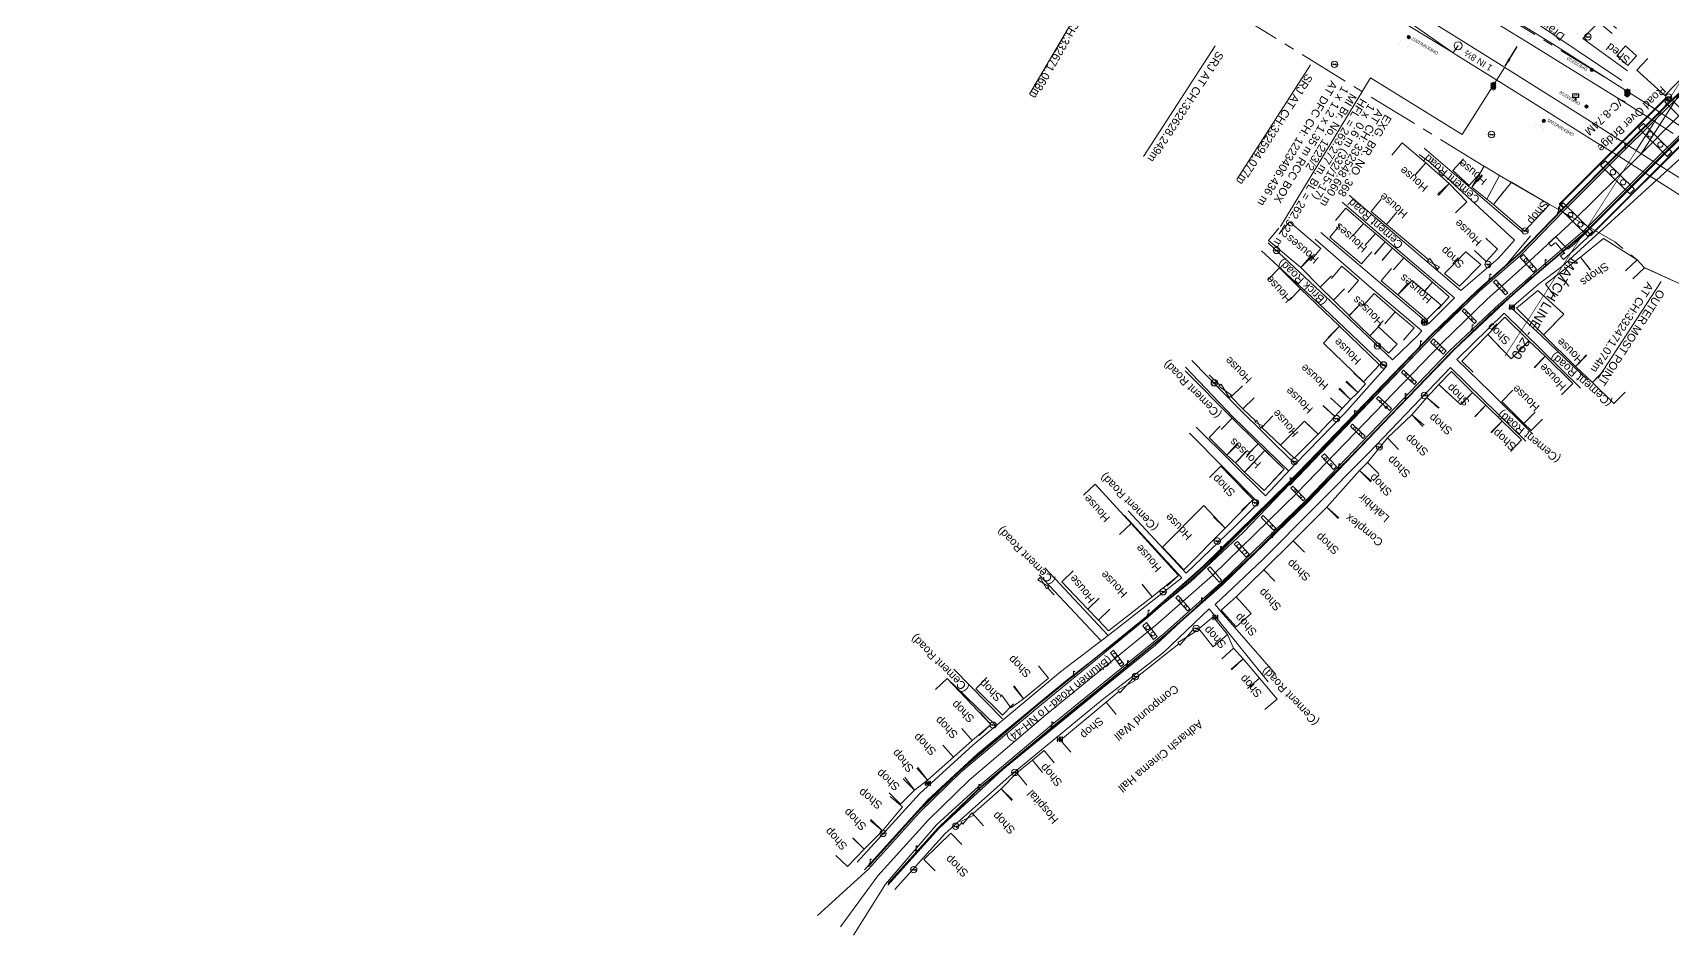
# Model space of a CAD drawing. Header units: metres. Extents: x -1651858 to 619161, y 795717 to 3398838.
# Drawn here: x 617226 to 617738, y 3397402 to 3397684 of the extents above; entities that cross this region are included whole.
import ezdxf
from ezdxf.enums import TextEntityAlignment as Align

# ---------------------------------------------------------------- set-up
doc = ezdxf.new("R2010")
doc.units = ezdxf.units.M
doc.header["$MEASUREMENT"] = 0
doc.linetypes.add('CENTER', pattern=[50.8, 31.75, -6.35, 6.35, -6.35])
doc.linetypes.add('PHANTOM2', pattern=[1.25, 0.625, -0.125, 0.125, -0.125, 0.125, -0.125])
for name, color, linetype, lineweight in [('Bridge Parapet', 7, 'Continuous', 0), ('CANAL BOTTOM', 5, 'Continuous', 0), ('Commercial Building Pucca', 251, 'Continuous', 0), ('Compound Wall', 251, 'Continuous', 0), ('Electric Pole', 251, 'Continuous', 0), ('Exg track', 7, 'Continuous', 0), ('EXISTING BRIDGE DETAILS', 7, 'Continuous', 0), ('Existing Chainage', 7, 'Continuous', 0), ('Existing IR Track', 143, 'Continuous', 0), ('Existing Railway Boundary', 7, 'CENTER', 0), ('Flyover', 34, 'Continuous', 0), ('Gate', 251, 'Continuous', 0), ('Grill', 251, 'Continuous', 0), ("KHANNA STN. SRJ's", 251, 'Continuous', 0), ('Lamp_Post', 7, 'Continuous', 0), ('LC DETAILS IN PLAN', 7, 'Continuous', 0), ('MATCH LINE', 7, 'Continuous', 0), ('Name Board', 251, 'Continuous', 0), ('OHE', 8, 'Continuous', 0), ('OHE MAST', 8, 'Continuous', 0), ('OHE MAST TEXT', 8, 'Continuous', 0), ('Piers_Abutment', 7, 'Continuous', 0), ('Residential Building Pucca', 251, 'Continuous', 0), ('Sign Board', 251, 'Continuous', 0), ('Step', 7, 'Continuous', 0), ('Subroad Edge', 34, 'Continuous', 0), ('Text', 251, 'Continuous', 0), ('Transformer', 251, 'Continuous', 0), ('Wing Wall', 7, 'Continuous', 0)]:
    doc.layers.add(name, color=color, linetype=linetype, lineweight=lineweight)
doc.styles.add('NB', font='arial.ttf', dxfattribs={"height": 1.5})
doc.styles.get("Standard").update_dxf_attribs({"font": 'arial.ttf'})
doc.styles.add('Style-Arial', font='arial.ttf')
doc.styles.add('Text', font='arial.ttf', dxfattribs={"height": 2})
doc.dimstyles.new('ISO-25', dxfattribs={"dimtxt": 2.5, "dimasz": 2.5, "dimexe": 1.25, "dimexo": 0.625, "dimtad": 1, "dimtxsty": 'Standard', "dimcen": 2.5, "dimadec": 0, "dimazin": 0, "dimtfac": 1, "dimtmove": 0, "dimatfit": 3, "dimfxl": 1, "dimarcsym": 0})

# ---------------------------------------------------------------- blocks, each defined once
blk = doc.blocks.new('GT')
at = {"layer": 'Gate'}
for p, q in [((-0.5, -0.5), (-0.5, 0.5)), ((-0.5, 0.5), (0.5, -0.5)), ((0.5, 0.5), (0.5, -0.5))]:
    blk.add_line(p, q, dxfattribs=at)
at = {"layer": 'Gate', "flags": 128}
blk.add_lwpolyline([(0.5, 0.5), (-0.5, -0.5)], dxfattribs=at)
blk = doc.blocks.new('EP')
at = {"extrusion": (0, 0, -1)}
blk.add_hatch(color=8, dxfattribs=at).paths.add_polyline_path([(-0.31, -0.24), (-0.94, -0.01), (-0.41, -0.1), (-0.43, 0.15), (0.21, -0.05), (0.21, 0.16), (0.93, -0.01), (0.31, 0.07), (0.31, -0.19), (-0.31, 0)])
at = {"color": 8}
for p, q in [((-0.93, -0.01), (-0.21, 0.16)), ((-0.31, 0.07), (-0.93, -0.01)), ((-0.31, -0.19), (-0.31, 0.07)), ((0.31, 0), (-0.31, -0.19)), ((-0.21, 0.16), (-0.21, -0.05)), ((-0.21, -0.05), (0.43, 0.15)), ((0.31, -0.24), (0.31, 0)), ((0.43, 0.15), (0.41, -0.1)), ((0.94, -0.01), (0.31, -0.24)), ((0.41, -0.1), (0.94, -0.01))]:
    blk.add_line(p, q, dxfattribs=at)
blk.add_circle((0, 0), 1, dxfattribs=at)
blk = doc.blocks.new('LP')
at = {"flags": 128}
for points in [[(0, 0), (0, 1.5)], [(0.25, 1.35), (0.44, 1.35)]]:
    blk.add_lwpolyline(points, dxfattribs=at)
for centre, radius, start, end in [((0.07, 0.99), 0.519, 57.6425, 97.3165), ((0.34, 1.33), 0.094, 11.7012, 168.0476)]:
    blk.add_arc(centre, radius, start, end)
at = {"extrusion": (0, 0, -1)}
blk.add_ellipse((0, 0.01), major_axis=(0.308, 0), ratio=0.400495, dxfattribs=at)
blk.add_ellipse((0.35, 1.36), major_axis=(0.0017, 0.0438), ratio=0.461056, start_param=1.74022, end_param=4.575836)
blk = doc.blocks.new('NB')
for p, q in [((-0.98, 0.82), (-0.98, 1.98)), ((-0.98, 1.98), (0.98, 1.98)), ((-0.98, 0.82), (0.98, 0.82)), ((-0.13, 0.82), (-0.13, 0)), ((-0.13, 0), (0.13, 0)), ((0.13, 0.82), (0.13, 0)), ((0.98, 1.98), (0.98, 0.82))]:
    blk.add_line(p, q)
at = {"insert": (-0.03, 1.54), "char_height": 0.9883, "attachment_point": 5, "rotation": 180, "line_spacing_factor": 0.6, "style": 'NB'}
blk.add_mtext('\\H1x;\\W1.02537;NB', dxfattribs=at)
blk = doc.blocks.new('SIG')
for color, points in [(1, [(-0.22, 0.42, 0.180295), (-0.01, 0.33, -0.00255), (0.01, 0.33, -0.00255), (0.02, 0.33, 0.180295), (0.23, 0.42, -0.002654), (0.25, 0.44, 0.184495), (0.33, 0.65, 1.000001), (-0.32, 0.65, 0.184495), (-0.24, 0.44, -0.002654)]), (2, [(0.23, -0.23, -0.002654), (0.25, -0.21, 0.184495), (0.33, 0.01, 1.000001), (-0.32, 0.01, 0.184495), (-0.24, -0.21, -0.002654), (-0.22, -0.23, 0.180295), (-0.01, -0.32, -0.00255), (0.01, -0.32, -0.00255), (0.02, -0.32, 0.180295)]), (3, [(0.23, -0.88, -0.002654), (0.25, -0.86, 0.184495), (0.33, -0.64, 1.000001), (-0.32, -0.64, 0.184495), (-0.24, -0.86, -0.002654), (-0.22, -0.88, 0.395599)])]:
    blk.add_hatch(color=color).paths.add_polyline_path(points)
for p, q in [((-0.31, 0.98), (-0.32, -0.9)), ((0.33, -0.9), (0.32, 0.98))]:
    blk.add_line(p, q)
at = {"flags": 128}
for points in [[(-0.31, 0.98), (-0.81, 0.98, 0.198758), (-0.42, 0.41, 0.003814), (-0.31, 0.39)], [(-0.31, 0.33), (-0.81, 0.33, 0.198758), (-0.42, -0.23, 0.003727), (-0.32, -0.26)], [(0.32, 0.98), (0.82, 0.98, -0.198758), (0.44, 0.41, -0.003814), (0.32, 0.39)], [(0.32, 0.33), (0.82, 0.33, -0.198758), (0.44, -0.23, -0.003727), (0.33, -0.26)], [(-0.32, -0.32), (-0.81, -0.32, 0.198758), (-0.42, -0.88, 0.003639), (-0.32, -0.9)], [(0.33, -0.32), (0.82, -0.32, -0.198758), (0.44, -0.88, -0.003639), (0.33, -0.9)]]:
    blk.add_lwpolyline(points, format="xyb", dxfattribs=at)
for centre, radius, start, end in [((0.01, 0.91), 0.324, 12.4049, 167.5951), ((0.01, 0.81), 0.357, 27.7578, 152.2422), ((0.01, -0.9), 0.324, 181.4572, 358.5428)]:
    blk.add_arc(centre, radius, start, end)
blk = doc.blocks.new('TRF')
at = {"extrusion": (0, 0, -1)}
blk.add_hatch(color=256, dxfattribs=at).paths.add_polyline_path([(0.18, -0.39), (-0.98, 0.09), (-0.22, -0.04), (-0.38, 0.42), (0.98, -0.29), (-0.02, 0.04)])
for p, q in [((-0.69, 0.72), (-0.69, -0.72)), ((-0.52, 0.72), (-0.69, 0.72)), ((-0.52, -0.72), (-0.52, 0.72)), ((0, 0.72), (0, -0.72)), ((0.17, 0.72), (0, 0.72)), ((0.17, -0.72), (0.17, 0.72)), ((0.7, 0.72), (0.7, -0.72)), ((0.87, 0.72), (0.7, 0.72)), ((0.87, -0.72), (0.87, 0.72)), ((-0.69, -0.72), (-0.52, -0.72)), ((0, -0.72), (0.17, -0.72)), ((0.7, -0.72), (0.87, -0.72))]:
    blk.add_line(p, q)
at = {"flags": 128}
blk.add_lwpolyline([(0.22, -0.04), (0.38, 0.42), (-0.98, -0.29), (0.02, 0.04), (-0.18, -0.39), (0.98, 0.09), (0.22, -0.04)], close=True, dxfattribs=at)
blk = doc.blocks.new('OHE MAST')
h = blk.add_hatch(color=256)
edge = h.paths.add_edge_path()
edge.add_arc((0, 0), 0.514, 0, 360)
at = {"const_width": 0.01, "flags": 128}
for points in [[(1.5, 3.5), (1.5, 2), (-1.5, 2), (-1.5, 3.5)], [(0, 2), (0, 0)]]:
    blk.add_lwpolyline(points, dxfattribs=at)
blk.add_circle((0, 0), 0.514)

msp = doc.modelspace()

# ---------------------------------------------------------------- linework, layer by layer
at = {"layer": 'Bridge Parapet', "flags": 128}
for points in [[(617756.7257, 3397679.8924), (617737.5191, 3397662.4706), (617722.6993, 3397647.7154), (617703.9823, 3397629.0075), (617690.4229, 3397615.0369), (617677.3586, 3397603.5121), (617663.077, 3397589.786), (617618.29, 3397543.1681), (617591.6858, 3397517.2776), (617573.9564, 3397501.6762), (617539.7331, 3397473.9069), (617515.4307, 3397453.3163), (617502.4852, 3397440.7998), (617486.9969, 3397423.5674), (617486.8915, 3397423.6893), (617502.3564, 3397440.9131), (617515.3574, 3397453.4729), (617539.6722, 3397474.0507), (617573.8187, 3397501.7474), (617591.652, 3397517.5543), (617618.1594, 3397543.4342), (617662.982, 3397589.9123), (617677.1987, 3397603.6212), (617690.3093, 3397615.1589), (617703.8104, 3397629.051), (617722.6569, 3397648.0499), (617737.3758, 3397662.6129), (617756.566, 3397680.0141)], [(617744.8609, 3397655.2609), (617730.6636, 3397641.1731), (617711.4735, 3397622.0245), (617695.9026, 3397608.9211), (617683.0255, 3397597.5578), (617668.9716, 3397584.1013), (617624.3655, 3397537.567), (617597.6021, 3397511.6209), (617580.06, 3397496.1166), (617545.4899, 3397467.8499), (617521.7421, 3397447.963), (617508.9371, 3397435.4954), (617493.2427, 3397418.1892), (617493.1641, 3397418.3465), (617508.8158, 3397435.6988), (617521.6822, 3397448.2016), (617545.3125, 3397468.0012), (617579.8692, 3397496.1571), (617597.5319, 3397511.7585), (617624.1587, 3397537.6867), (617668.9264, 3397584.2546), (617682.9145, 3397597.6761), (617695.8002, 3397609.008), (617711.2494, 3397622.1482), (617730.4873, 3397641.3686), (617744.555, 3397655.4104)]]:
    msp.add_lwpolyline(points, dxfattribs=at)
at = {"layer": 'Commercial Building Pucca', "flags": 128}
for points in [[(617745.0418, 3397674.1158), (617735.8436, 3397664.4783), (617727.109, 3397672.4178), (617730.4711, 3397676.1166)], [(617685.4122, 3397634.3655), (617682.2988, 3397630.4549), (617675.5256, 3397635.8475), (617678.639, 3397639.758)], [(617712.5524, 3397610.0845), (617709.4275, 3397613.986), (617716.6795, 3397619.7944), (617727.1456, 3397613.1653)], [(617705.8298, 3397604.9079), (617702.7806, 3397608.8687), (617709.4275, 3397613.986), (617712.4768, 3397610.0252)], [(617701.5183, 3397601.6156), (617698.4847, 3397605.5883), (617702.7806, 3397608.8687), (617705.8142, 3397604.8959)], [(617675.9315, 3397578.0124), (617672.3588, 3397581.5083), (617680.497, 3397589.8254), (617684.4747, 3397585.6701)], [(617711.4201, 3397583.4013), (617707.8981, 3397579.8544), (617697.9316, 3397589.7509), (617701.4536, 3397593.2978)], [(617689.9222, 3397584.177), (617693.3361, 3397587.8281), (617698.4591, 3397583.0379), (617695.0452, 3397579.3868)], [(617665.1379, 3397566.7622), (617661.4873, 3397570.1767), (617665.2398, 3397574.1885), (617668.8903, 3397570.774)], [(617660.5737, 3397561.469), (617656.79, 3397564.7354), (617661.4873, 3397570.1767), (617665.271, 3397566.9103)], [(617672.2785, 3397568.1065), (617675.7297, 3397571.7223), (617679.9265, 3397567.7166), (617676.4753, 3397564.1007)], [(617652.6109, 3397553.9129), (617649.1787, 3397557.5468), (617656.79, 3397564.7354), (617660.2222, 3397561.1014)], [(617676.406, 3397564.1681), (617679.9265, 3397567.7166), (617684.9617, 3397562.721), (617681.4412, 3397559.1726)], [(617681.5263, 3397559.0901), (617684.9617, 3397562.721), (617691.0583, 3397556.9528), (617687.623, 3397553.3218)], [(617649.1787, 3397557.5468), (617642.8798, 3397549.7926)], [(617643.9987, 3397543.827), (617640.453, 3397547.3503), (617642.8798, 3397549.7926), (617646.4255, 3397546.2693)], [(617633.9356, 3397532.5506), (617630.2077, 3397535.8804), (617640.453, 3397547.3503), (617644.1809, 3397544.0204)], [(617623.2197, 3397521.8397), (617619.6879, 3397525.3769), (617630.2077, 3397535.8804), (617633.7395, 3397532.3432)], [(617614.0017, 3397512.7801), (617610.498, 3397516.3451), (617619.6879, 3397525.3769), (617623.1916, 3397521.8119)], [(617601.9123, 3397507.8635), (617610.498, 3397516.3451)], [(617594.7301, 3397492.2741), (617599.1321, 3397496.0631), (617601.0765, 3397491.8095), (617597.3661, 3397488.4601)], [(617597.3661, 3397488.4601), (617601.0765, 3397491.8095), (617604.1119, 3397488.447), (617600.4015, 3397485.0976)], [(617600.3039, 3397485.209), (617604.1119, 3397488.447), (617609.2178, 3397482.4422), (617605.4098, 3397479.2042)], [(617507.9231, 3397478.9029), (617511.5457, 3397482.3471), (617525.1927, 3397467.993), (617521.5701, 3397464.5489)], [(617532.3576, 3397474.4313), (617528.8385, 3397470.8814), (617520.505, 3397479.1427), (617524.024, 3397482.6926)], [(617540.1221, 3397486.2706), (617543.2882, 3397482.4027), (617535.4349, 3397475.9745), (617532.2688, 3397479.8425)], [(617605.3784, 3397479.2415), (617609.2178, 3397482.4422), (617614.725, 3397475.836), (617610.8856, 3397472.6353)], [(617532.5498, 3397480.0564), (617535.4349, 3397475.9745), (617531.4375, 3397473.149), (617528.5523, 3397477.2308)], [(617521.8998, 3397471.7536), (617525.1927, 3397467.993), (617519.4367, 3397462.9528), (617516.1438, 3397466.7133)], [(617550.2477, 3397459.2748), (617547.0467, 3397463.1139), (617561.2285, 3397474.9389), (617564.4296, 3397471.0998)], [(617516.1291, 3397466.7), (617519.4363, 3397462.9519), (617513.5166, 3397457.7287), (617510.2095, 3397461.4767)], [(617510.1976, 3397461.4663), (617513.5166, 3397457.7287), (617505.419, 3397450.538), (617502.1, 3397454.2756)], [(617541.3975, 3397452.9852), (617538.2218, 3397456.8454), (617541.8498, 3397459.8301), (617545.0255, 3397455.9699)], [(617497.8102, 3397451.0122), (617501.3551, 3397447.4881), (617496.9894, 3397443.0967), (617493.4445, 3397446.6208)], [(617502.4186, 3397454.5359), (617505.419, 3397450.538), (617501.3551, 3397447.4881), (617498.3547, 3397451.486)], [(617531.9981, 3397444.4106), (617528.4266, 3397447.9077), (617533.326, 3397452.9112), (617536.457, 3397449.0148)], [(617493.7561, 3397445.4449), (617497.5911, 3397442.2389), (617491.3509, 3397434.7744), (617487.5159, 3397437.9803)], [(617522.8891, 3397436.2944), (617519.5674, 3397440.0297), (617528.4266, 3397447.9077), (617531.7482, 3397444.1725)], [(617487.7897, 3397438.283), (617491.3495, 3397434.774), (617485.6786, 3397429.021), (617482.1188, 3397432.53)], [(617482.0816, 3397432.4919), (617485.6786, 3397429.021), (617480.4261, 3397423.5776), (617476.8291, 3397427.0485)], [(617507.8234, 3397422.2464), (617504.3258, 3397425.8175), (617512.6916, 3397434.0112), (617516.1892, 3397430.4401)]]:
    msp.add_lwpolyline(points, dxfattribs=at)
at = {"layer": 'Commercial Building Pucca'}
for points in [[(617699.8092, 3397630.4328), (617691.9973, 3397622.1235), (617682.2988, 3397630.4549), (617687.8629, 3397637.3772)], [(617667.0112, 3397608.8759), (617671.6576, 3397604.8966), (617678.312, 3397611.6915), (617673.6417, 3397615.6913)], [(617697.9316, 3397589.7509), (617689.4641, 3397598.0537), (617696.0925, 3397603.608), (617704.2306, 3397596.2117)], [(617680.497, 3397589.8254), (617685.8454, 3397595.2454), (617693.3361, 3397587.8281), (617687.7894, 3397582.2073)], [(617665.2398, 3397574.1885), (617669.1571, 3397578.2275), (617675.7297, 3397571.7223), (617671.9515, 3397567.937)], [(617601.8704, 3397498.4505), (617597.1766, 3397503.6971), (617601.9123, 3397507.8635), (617606.6061, 3397502.6169)], [(617590.2553, 3397497.8596), (617594.6549, 3397501.6466), (617599.1321, 3397496.0631), (617594.7301, 3397492.2741)]]:
    msp.add_3dface(points, dxfattribs=at)
at = {"layer": 'Compound Wall', "flags": 128}
for points in [[(617699.4964, 3397630.6655), (617684.1639, 3397639.5112)], [(617699.4964, 3397630.6655), (617720.2363, 3397618.7374)], [(617641.6504, 3397624.5367), (617645.3676, 3397621.3769)], [(617662.0404, 3397613.1808), (617648.8678, 3397624.2053)], [(617585.9201, 3397578.5191), (617600.6496, 3397563.6643)], [(617593.4524, 3397577.1894), (617596.808, 3397573.9899)], [(617604.0103, 3397566.5709), (617608.0364, 3397562.7483)], [(617542.9528, 3397510.6655), (617545.0684, 3397508.461)], [(617588.6257, 3397497.1558), (617590.2553, 3397497.8596)], [(617569.9801, 3397482.1112), (617583.9564, 3397493.1873)], [(617561.2285, 3397474.9389), (617565.2082, 3397478.2677)], [(617516.2281, 3397437.2375), (617514.4468, 3397435.7036)]]:
    msp.add_lwpolyline(points, dxfattribs=at)
at = {"layer": 'Exg track'}
msp.add_line((617669.7238, 3397677.8115), (617671.2017, 3397680.0866), dxfattribs=at)
msp.add_circle((617671.2405, 3397680.0749), 1.2487, dxfattribs=at)
at = {"layer": 'EXISTING BRIDGE DETAILS', "linetype": 'Continuous', "lineweight": 0, "flags": 128}
msp.add_lwpolyline([(617685.7962, 3397673.3274), (617672.5356, 3397652.3202), (617643.8979, 3397669.9984), (617615.7608, 3397623.5427)], dxfattribs=at)
at = {"layer": 'Existing Chainage', "linetype": 'Continuous', "lineweight": 13, "flags": 128}
msp.add_lwpolyline([(617732.2972, 3397655.7285), (617726.9109, 3397647.303)], dxfattribs=at)
at = {"layer": 'Existing IR Track', "flags": 128}
for points in [[(617618.0136, 3397714.893), (617632.4977, 3397705.1824), (617636.3258, 3397702.2201), (617640.6463, 3397698.8386), (617645.6895, 3397694.9631), (617648.7179, 3397692.6548), (617650.7538, 3397691.034), (617669.7238, 3397677.8115)], [(617650.0138, 3397689.8349), (617669.7238, 3397677.8115), (617670.6357, 3397677.2446), (617682.213, 3397670.0478), (617698.8148, 3397659.6072), (617713.3766, 3397650.4495), (617721.7357, 3397645.3825), (617744.4625, 3397630.9165)], [(617746.7959, 3397634.8155), (617732.8888, 3397643.4815), (617724.6091, 3397648.7746), (617715.6567, 3397654.4783), (617701.2092, 3397663.5981), (617684.7165, 3397674.009), (617673.0537, 3397681.2678), (617657.629, 3397690.8653)], [(617738.4435, 3397652.6829), (617729.8648, 3397658.118), (617720.8559, 3397663.8346), (617706.6398, 3397672.6468), (617692.7206, 3397681.2739), (617678.2922, 3397690.0064)]]:
    msp.add_lwpolyline(points, dxfattribs=at)
at = {"layer": 'Existing Railway Boundary', "ltscale": 0.5, "flags": 128}
for points in [[(616399.5239, 3398417.9398), (616425.3907, 3398402.5076), (616509.9798, 3398351.783), (616572.0399, 3398316.262), (616725.4109, 3398224.706), (616767.6266, 3398198.7273), (616867.378, 3398137.2232), (616984.5284, 3398067.2104), (617003.9369, 3398055.2526), (616965.6078, 3397991.5567), (617379.0353, 3397743.0645), (617414.7202, 3397803.4655), (617486.1906, 3397759.9433), (617530.1647, 3397734.0288), (617679.3508, 3397642.385)], [(617716.8706, 3397670.342), (617611.7539, 3397734.494)], [(617938.2249, 3397495.5522), (617934.587, 3397489.9007), (617888.8155, 3397519.0455), (617860.8668, 3397535.0926), (617814.8235, 3397561.5373), (617789.3364, 3397576.1535), (617752.9225, 3397598.3834), (617750.0092, 3397599.8671), (617741.0639, 3397605.4915), (617729.4827, 3397610.6787), (617727.1456, 3397613.1653), (617720.2363, 3397618.7374), (617699.8092, 3397630.4328), (617679.3508, 3397642.385)]]:
    msp.add_lwpolyline(points, dxfattribs=at)
at = {"layer": 'Flyover', "flags": 128}
for points in [[(617471.063, 3397408.2491), (617487.0599, 3397422.7568), (617502.9335, 3397440.4717), (617515.8622, 3397453.0357), (617539.9831, 3397473.4178), (617574.2187, 3397501.3525), (617591.8919, 3397516.7962), (617618.29, 3397543.1681), (617618.6614, 3397542.7917), (617663.3488, 3397589.3535), (617677.8283, 3397603.2317), (617690.8333, 3397614.6361), (617704.3693, 3397628.5877), (617723.1114, 3397647.3561), (617737.9944, 3397661.9916), (617757.287, 3397679.6784), (617777.5174, 3397698.8146), (617800.7514, 3397720.5222), (617825.7187, 3397743.9483), (617849.3999, 3397765.8928), (617881.1729, 3397795.9188), (617907.9753, 3397819.6677), (617959.9786, 3397866.0354), (617975.7696, 3397882.7442)], [(617478.2641, 3397404.6956), (617489.8771, 3397420.6988), (617505.7979, 3397438.1708), (617518.4813, 3397450.6246), (617542.4268, 3397470.9591), (617576.7698, 3397499.0444), (617594.4737, 3397514.5097), (617620.9478, 3397540.3108), (617666.1666, 3397587.1123), (617680.1785, 3397600.7237), (617692.3081, 3397611.556), (617707.4258, 3397625.5823), (617726.6302, 3397644.5331), (617741.2032, 3397659.2261), (617759.4705, 3397677.1237), (617780.1513, 3397696.4377), (617802.78, 3397717.7048), (617827.9181, 3397741.2961), (617851.5695, 3397763.184), (617882.9179, 3397792.4865), (617911.0467, 3397817.6666), (617933.9659, 3397838.1251), (617962.0448, 3397863.0737), (617979.6916, 3397878.8496)], [(617482.2864, 3397402.1258), (617492.3078, 3397418.0693), (617508.2352, 3397436.5756), (617521.3682, 3397448.5638), (617544.8745, 3397468.3453), (617579.4456, 3397496.5551), (617597.1343, 3397512.259), (617623.8682, 3397538.1815), (617668.5591, 3397584.7172), (617682.6522, 3397598.0848), (617695.1348, 3397609.0914), (617710.852, 3397622.4991), (617730.0776, 3397641.7851), (617744.4079, 3397656.0078), (617762.1119, 3397674.7195), (617782.271, 3397693.7341), (617805.5314, 3397715.4841), (617830.4187, 3397738.7695), (617854.1528, 3397760.8092), (617885.871, 3397790.2789), (617913.5731, 3397815.0862), (617936.6271, 3397835.6383), (617964.6374, 3397860.5753), (617984.0814, 3397873.8572)]]:
    msp.add_lwpolyline(points, dxfattribs=at)
at = {"layer": 'Grill', "flags": 128}
msp.add_lwpolyline([(617744.8766, 3397652.0769), (617731.5135, 3397661.1093), (617723.3627, 3397666.3067), (617702.0323, 3397679.8151), (617679.8164, 3397693.5536), (617648.5574, 3397711.7582), (617632.3282, 3397721.6751), (617617.9487, 3397731.2155), (617609.8432, 3397737.0436)], dxfattribs=at)
at = {"layer": "KHANNA STN. SRJ's", "lineweight": 13, "flags": 128}
for points in [[(617557.782, 3397699.955), (617537.2979, 3397664.9558)], [(617595.329, 3397680.0227), (617572.9252, 3397645.4669)], [(617625.1274, 3397674.1025), (617602.0615, 3397638.2729)], [(617734.6481, 3397606.3586), (617715.0306, 3397576.1611)]]:
    msp.add_lwpolyline(points, dxfattribs=at)
at = {"layer": 'LC DETAILS IN PLAN', "lineweight": 13, "flags": 128}
msp.add_lwpolyline([(617833.7882, 3397681.0246), (617802.1036, 3397631.4616), (617743.0906, 3397669.1874), (617728.4652, 3397646.3094)], dxfattribs=at)
at = {"layer": 'MATCH LINE', "linetype": 'PHANTOM2', "ltscale": 15, "const_width": 0.2}
msp.add_lwpolyline([(617754.9543, 3397691.1688), (617685.8172, 3397583.0204)], dxfattribs=at)
at = {"layer": 'Piers_Abutment'}
for centre, radius in [((617731.2498, 3397652.3435), 0.8381), ((617734.4395, 3397649.1486), 0.8342), ((617719.5886, 3397640.5118), 0.8437), ((617722.7929, 3397637.3719), 0.8207), ((617706.3698, 3397627.2152), 0.7498), ((617709.4462, 3397624.179), 0.7627), ((617692.3519, 3397613.0739), 0.4903), ((617694.0725, 3397611.105), 0.4903), ((617683.6383, 3397605.4805), 0.3178), ((617685.4266, 3397603.5986), 0.3633), ((617673.7517, 3397596.5074), 0.3633), ((617675.62, 3397594.6835), 0.3633), ((617664.232, 3397587.0731), 0.5735), ((617666.0329, 3397585.2173), 0.5735), ((617654.9185, 3397577.3114), 0.3944), ((617656.8457, 3397575.585), 0.3944), ((617646.9277, 3397568.9358), 0.3944), ((617648.7296, 3397567.0921), 0.3944), ((617638.8954, 3397560.455), 0.3944), ((617640.7546, 3397558.704), 0.3944), ((617629.8694, 3397551.0299), 0.3893), ((617631.5269, 3397549.1218), 0.3893), ((617620.2972, 3397541.003), 0.3893), ((617622.1503, 3397539.2045), 0.3893), ((617612.9131, 3397529.9668), 0.3024), ((617602.7688, 3397523.6683), 0.6043), ((617604.5122, 3397521.8047), 0.6043), ((617584.4105, 3397506.8962), 0.3653), ((617586.0384, 3397504.8938), 0.3653), ((617574.2314, 3397498.2352), 0.6043), ((617575.8764, 3397496.2587), 0.6043), ((617563.8651, 3397489.5896), 0.6043), ((617565.5101, 3397487.6131), 0.6043)]:
    msp.add_circle(centre, radius, dxfattribs=at)
for points in [[(617746.164, 3397655.0614), (617744.744, 3397653.6535), (617735.7908, 3397662.5608), (617737.2208, 3397664.0125)], [(617738.0531, 3397646.9219), (617736.5001, 3397645.4641), (617727.6277, 3397654.3475), (617729.1806, 3397655.8053)], [(617724.8306, 3397633.7636), (617715.7423, 3397642.6028), (617717.2281, 3397644.0516), (617726.3165, 3397635.2123)], [(617713.1856, 3397622.017), (617711.7208, 3397620.5931), (617702.6126, 3397629.5229), (617704.0774, 3397630.9469)], [(617695.7273, 3397610.2242), (617691.615, 3397614.8304), (617690.6683, 3397613.9343), (617694.7807, 3397609.3281)], [(617683.0474, 3397606.8788), (617686.7724, 3397602.8639), (617686.0216, 3397602.1773), (617682.2966, 3397606.1922)], [(617676.3051, 3397593.2892), (617672.4662, 3397597.2148), (617673.1365, 3397597.8608), (617676.9819, 3397593.9287)], [(617667.5012, 3397584.7005), (617666.6032, 3397583.71), (617662.6202, 3397587.4829), (617663.5181, 3397588.4733)], [(617657.5622, 3397574.242), (617653.5859, 3397577.9903), (617654.209, 3397578.6505), (617658.1881, 3397574.8995)], [(617649.7469, 3397566.038), (617645.7707, 3397569.7864), (617646.3938, 3397570.4466), (617650.3729, 3397566.6955)], [(617641.5356, 3397557.3531), (617637.5593, 3397561.1014), (617638.1824, 3397561.7616), (617642.1615, 3397558.0106)], [(617629.4771, 3397552.5892), (617633.2073, 3397548.5978), (617632.2601, 3397547.6928), (617628.5299, 3397551.6842)], [(617619.5602, 3397542.4349), (617623.4749, 3397538.5174), (617622.8519, 3397537.8572), (617618.9371, 3397541.7747)], [(617610.2908, 3397533.2712), (617614.2283, 3397529.3615), (617613.5824, 3397528.6936), (617609.6677, 3397532.6111)], [(617602.2519, 3397525.1959), (617605.9821, 3397521.2045), (617605.035, 3397520.2995), (617601.3048, 3397524.2909)], [(617593.7149, 3397517.2029), (617597.3492, 3397513.0992), (617596.5888, 3397512.4583), (617592.9545, 3397516.562)], [(617583.7582, 3397508.2339), (617587.3925, 3397504.1302), (617586.6321, 3397503.4893), (617582.9978, 3397507.593)], [(617572.7498, 3397498.8481), (617573.8739, 3397499.8136), (617577.1711, 3397495.507), (617576.047, 3397494.5414)], [(617562.5746, 3397490.3204), (617563.5076, 3397491.168), (617566.8048, 3397486.8614), (617565.8217, 3397486.0469)]]:
    msp.add_3dface(points, dxfattribs=at)
at = {"layer": 'Residential Building Pucca', "flags": 128}
for points in [[(617719.3332, 3397683.841), (617715.5384, 3397687.0943), (617716.9404, 3397688.7297), (617720.7353, 3397685.4764)], [(617696.3759, 3397605.5428), (617703.5597, 3397610.9497), (617762.9982, 3397665.2082)], [(617650.4885, 3397645.9125), (617653.7256, 3397649.7213), (617661.0945, 3397643.4583), (617657.8574, 3397639.6496)], [(617657.7924, 3397639.7058), (617661.0945, 3397643.4583), (617668.3834, 3397637.0443), (617665.0812, 3397633.2918)], [(617678.0064, 3397640.0939), (617674.6481, 3397636.3916), (617669.5416, 3397641.0236), (617672.8998, 3397644.7259)], [(617680.1658, 3397632.1532), (617684.1639, 3397639.5112), (617679.3508, 3397642.385), (617675.5256, 3397635.8475)], [(617664.8094, 3397633.5496), (617668.3834, 3397637.0443), (617674.0026, 3397631.2976), (617670.4286, 3397627.803)], [(617652.0557, 3397628.0554), (617648.8678, 3397624.2053), (617644.0234, 3397628.2166), (617647.2113, 3397632.0666)], [(617615.3371, 3397621.2586), (617618.581, 3397625.0615), (617628.381, 3397616.7023), (617625.1371, 3397612.8993)], [(617632.8686, 3397625.4622), (617636.1144, 3397629.2636), (617641.6504, 3397624.5367), (617638.4046, 3397620.7353)], [(617625.2691, 3397614.5462), (617622.0438, 3397610.7274), (617612.004, 3397619.2068), (617615.2292, 3397623.0256)], [(617644.2596, 3397615.6706), (617641.0193, 3397611.8646), (617631.1628, 3397620.2559), (617634.4031, 3397624.0619)], [(617642.0929, 3397617.6001), (617645.3706, 3397621.374), (617648.3972, 3397618.7453), (617645.1196, 3397614.9714)], [(617679.907, 3397619.89), (617683.5589, 3397616.477), (617680.0127, 3397612.6826), (617676.3608, 3397616.0956)], [(617645.2171, 3397614.8889), (617648.3972, 3397618.7453), (617650.7149, 3397616.8341), (617647.5348, 3397612.9776)], [(617647.4657, 3397613.0357), (617650.7149, 3397616.8341), (617654.2388, 3397613.8197), (617650.9895, 3397610.0213)], [(617611.9154, 3397607.0486), (617615.4122, 3397610.6205), (617622.0284, 3397604.1434), (617618.5316, 3397600.5716)], [(617631.6401, 3397608.1957), (617628.1042, 3397604.6625), (617622.0489, 3397610.7222), (617625.5847, 3397614.2554)], [(617631.6814, 3397607.327), (617634.9232, 3397611.1317), (617640.0942, 3397606.7258), (617636.8524, 3397602.9211)], [(617655.6315, 3397606.0104), (617652.4185, 3397602.1813), (617647.1579, 3397606.5955), (617650.371, 3397610.4246)], [(617651.0085, 3397610.0052), (617654.2388, 3397613.8197), (617663.2365, 3397606.1998), (617660.8007, 3397603.3235)], [(617723.5032, 3397609.7421), (617727.1456, 3397613.1653), (617729.4827, 3397610.6787), (617725.8403, 3397607.2554)], [(617729.4827, 3397610.6787), (617741.0639, 3397605.4915)], [(617618.5562, 3397600.5477), (617622.0284, 3397604.1434), (617634.1271, 3397592.4605), (617630.6549, 3397588.8648)], [(617635.7829, 3397604.0703), (617632.2558, 3397600.5284), (617628.1042, 3397604.6625), (617631.6313, 3397608.2044)], [(617640.6671, 3397599.2866), (617637.1694, 3397595.7156), (617632.2558, 3397600.5284), (617635.7535, 3397604.0993)], [(617660.7404, 3397603.3747), (617663.2365, 3397606.1998), (617668.4156, 3397601.6238), (617665.1059, 3397597.878)], [(617647.128, 3397593.0367), (617643.6528, 3397589.4439), (617637.1707, 3397595.7138), (617640.6459, 3397599.3066)], [(617641.7145, 3397598.8453), (617644.9747, 3397602.6343), (617651.5718, 3397596.9578), (617648.3115, 3397593.1689)], [(617648.3118, 3397593.1692), (617651.5735, 3397596.9569), (617657.4578, 3397591.8897), (617654.196, 3397588.102)], [(617694.9422, 3397579.486), (617698.4591, 3397583.0379), (617707.0693, 3397574.5127), (617703.5523, 3397570.9607)], [(617716.6384, 3397578.5145), (617713.2206, 3397574.867), (617707.8981, 3397579.8544), (617711.3159, 3397583.5019)], [(617607.5587, 3397570.0914), (617604.0103, 3397566.5709), (617600.3076, 3397570.303), (617603.856, 3397573.8235)], [(617636.4063, 3397575.281), (617639.8844, 3397571.691), (617637.6235, 3397569.5006), (617634.1453, 3397573.0905)], [(617638.6534, 3397577.7543), (617642.3437, 3397574.3828), (617639.8844, 3397571.691), (617636.1941, 3397575.0626)], [(617723.3983, 3397571.8558), (617719.89, 3397568.2953), (617713.2206, 3397574.867), (617716.7289, 3397578.4275)], [(617631.3597, 3397570.0756), (617635.019, 3397566.6705), (617632.684, 3397564.1612), (617629.0247, 3397567.5663)], [(617633.9454, 3397572.8854), (617637.6235, 3397569.5006), (617635.019, 3397566.6705), (617631.341, 3397570.0554)], [(617695.318, 3397565.6006), (617691.8029, 3397562.0469), (617684.8445, 3397568.9297), (617688.3597, 3397572.4834)], [(617597.1465, 3397560.0987), (617600.6496, 3397563.6643), (617608.7592, 3397555.6969), (617605.256, 3397552.1313)], [(617619.238, 3397558.8126), (617615.7791, 3397555.204), (617609.9283, 3397560.812), (617613.3872, 3397564.4206)], [(617629.0659, 3397567.61), (617632.6812, 3397564.1582), (617627.4638, 3397558.6937), (617623.8485, 3397562.1456)], [(617697.5905, 3397563.3444), (617694.0687, 3397559.7972), (617691.8029, 3397562.0469), (617695.3247, 3397565.594)], [(617602.4994, 3397555.6789), (617598.9807, 3397552.1286), (617593.4147, 3397557.645), (617596.9334, 3397561.1953)], [(617605.0135, 3397553.3981), (617601.6499, 3397549.7005), (617598.9807, 3397552.1286), (617602.3442, 3397555.8262)], [(617608.0413, 3397550.4177), (617604.5315, 3397546.8588), (617601.6499, 3397549.7005), (617605.1598, 3397553.2595)], [(617605.2751, 3397552.1126), (617608.7592, 3397555.6969), (617616.9329, 3397547.7516), (617613.4489, 3397544.1673)], [(617593.5089, 3397545.1596), (617597.0938, 3397548.6429), (617607.1726, 3397538.27), (617603.5877, 3397534.7866)], [(617554.1914, 3397539.6546), (617557.8784, 3397543.0296), (617569.1209, 3397530.7476), (617565.4338, 3397527.3726)], [(617603.6113, 3397541.7774), (617607.1726, 3397538.27), (617598.3984, 3397529.3609), (617594.837, 3397532.8683)], [(617565.428, 3397527.3789), (617569.1209, 3397530.7476), (617583.9092, 3397514.5363), (617580.2164, 3397511.1676)], [(617580.7716, 3397518.4274), (617583.9092, 3397514.5363), (617575.6175, 3397507.8502), (617572.4799, 3397511.7413)], [(617559.116, 3397507.4787), (617555.4952, 3397504.0327), (617547.3772, 3397512.5624), (617550.9981, 3397516.0084)], [(617562.449, 3397503.9773), (617558.8286, 3397500.5309), (617555.4952, 3397504.0327), (617559.1156, 3397507.479)], [(617572.5477, 3397511.795), (617575.6175, 3397507.8502), (617562.0239, 3397497.2719), (617558.8286, 3397500.5309)], [(617536.457, 3397449.0148), (617533.326, 3397452.9112), (617538.2218, 3397456.8454), (617541.3528, 3397452.9489)]]:
    msp.add_lwpolyline(points, dxfattribs=at)
at = {"layer": 'Residential Building Pucca'}
for points in [[(617724.2999, 3397673.909), (617720.825, 3397676.9428), (617723.5182, 3397679.988), (617726.9933, 3397676.9541)], [(617652.4173, 3397602.1832), (617661.4638, 3397594.5035), (617665.8945, 3397598.9994), (617656.8439, 3397606.6825)], [(617634.1271, 3397592.4605), (617646.6617, 3397580.367), (617641.7093, 3397575.0453), (617629.1511, 3397587.1616)], [(617643.6528, 3397589.4439), (617649.4457, 3397584.0458), (617652.2123, 3397586.7585), (617646.3987, 3397592.1759)], [(617627.4697, 3397558.6961), (617619.9982, 3397551.1604), (617615.7791, 3397555.204), (617623.2572, 3397562.7463)], [(617616.9329, 3397547.7516), (617610.6614, 3397541.0843), (617604.534, 3397546.855), (617610.814, 3397553.5314)], [(617598.4038, 3397529.3624), (617585.5226, 3397516.2828), (617578.8944, 3397523.3645), (617591.777, 3397536.4455)]]:
    msp.add_3dface(points, dxfattribs=at)
at = {"layer": 'Step', "flags": 128}
for points in [[(617712.5829, 3397620.9636), (617711.6068, 3397621.9637), (617708.4476, 3397618.9624), (617707.4055, 3397617.9975), (617705.4839, 3397616.4938), (617702.7942, 3397619.2462), (617701.7108, 3397620.4441), (617699.4305, 3397618.3531)], [(617699.4305, 3397618.3531), (617700.3259, 3397617.4194), (617701.371, 3397618.3815), (617701.7948, 3397618.4214), (617704.5901, 3397615.0975), (617704.1793, 3397615.1272), (617703.2279, 3397614.3362), (617704.1662, 3397613.2574), (617705.2367, 3397614.1913), (617708.2979, 3397617.016), (617709.365, 3397618.0128), (617712.5829, 3397620.9636)]]:
    msp.add_lwpolyline(points, dxfattribs=at)
at = {"layer": 'Subroad Edge', "flags": 128}
for points in [[(617722.3594, 3397669.1605), (617694.1084, 3397688.1358), (617674.0638, 3397700.9809), (617633.4042, 3397723.6151), (617623.4099, 3397730.3178), (617617.0132, 3397739.6844), (617612.2941, 3397743.3107), (617604.1293, 3397749.1012), (617579.0313, 3397766.0532), (617546.5492, 3397785.736), (617514.7291, 3397805.3397), (617495.1761, 3397819.1532), (617458.7206, 3397843.435), (617444.4854, 3397853.8211), (617442.0605, 3397859.5829)], [(617727.5447, 3397700.0625), (617718.0218, 3397690.4908), (617710.1494, 3397682.332), (617724.154, 3397672.2123)], [(617637.1771, 3397633.3954), (617660.0675, 3397613.7778), (617672.1006, 3397603.5507), (617683.703, 3397613.5454), (617688.8565, 3397619.3105), (617680.3701, 3397627.1608), (617662.5321, 3397643.5343), (617659.0764, 3397646.041)], [(617660.5829, 3397648.0103), (617682.4442, 3397629.3482), (617691.4438, 3397621.687)], [(617628.3125, 3397621.6602), (617645.472, 3397607.1572), (617661.9617, 3397593.1632), (617670.0694, 3397601.2586), (617658.2507, 3397611.3248), (617634.9993, 3397631.175)], [(617485.7792, 3397422.5826), (617505.4187, 3397444.2925), (617521.0498, 3397458.8182), (617548.5167, 3397481.5404), (617563.6934, 3397493.1639), (617587.6442, 3397512.5275), (617604.0352, 3397527.9484), (617621.1401, 3397545.7667), (617638.2451, 3397563.4171), (617673.8012, 3397600.1171), (617686.1103, 3397611.3649), (617693.8456, 3397620.7097)], [(617611.9048, 3397618.4469), (617631.4488, 3397600.1416), (617650.7234, 3397581.9651), (617658.7048, 3397589.6517), (617659.844, 3397590.9902), (617643.5829, 3397604.8441), (617626.585, 3397619.567)], [(617589.3563, 3397560.8457), (617611.063, 3397539.463), (617620.2753, 3397549.3361), (617635.8323, 3397565.2053), (617648.6328, 3397579.6089), (617629.3707, 3397597.9289), (617609.8376, 3397615.9556)], [(617493.0523, 3397417.7628), (617509.0378, 3397435.5796), (617528.9471, 3397453.8992), (617558.182, 3397477.8019), (617576.6486, 3397492.7561), (617608.0177, 3397521.9836), (617640.7275, 3397554.7713), (617670.2888, 3397585.3504), (617694.1819, 3397607.7287)], [(617711.7603, 3397575.6075), (617697.3017, 3397589.3785), (617687.7785, 3397598.1301), (617696.3759, 3397605.5428)], [(617694.5739, 3397558.6379), (617681.2757, 3397571.8892), (617670.8079, 3397582.0588), (617685.6691, 3397596.4697), (617709.4357, 3397573.1083)], [(617586.0038, 3397579.5717), (617600.8179, 3397564.1206), (617618.3085, 3397547.1696)], [(617588.0767, 3397581.662), (617602.4472, 3397566.9846), (617620.2753, 3397549.3361)], [(617614.2493, 3397483.6082), (617597.1956, 3397503.1736), (617595.3267, 3397505.4704), (617610.1208, 3397519.4573), (617643.1206, 3397552.6953), (617668.799, 3397579.5286), (617678.8525, 3397569.7207), (617692.3745, 3397556.501)], [(617568.1043, 3397534.7666), (617586.2882, 3397515.2803), (617601.4167, 3397529.8683), (617608.906, 3397537.2652), (617587.2848, 3397558.9523)], [(617483.4355, 3397424.9443), (617503.0027, 3397446.3769), (617519.5936, 3397461.5302), (617547.036, 3397484.3916), (617561.9176, 3397495.7665), (617584.9256, 3397513.7651), (617566.9895, 3397533.2888)], [(617540.372, 3397514.6931), (617559.5829, 3397494.1789)], [(617542.0662, 3397516.9443), (617561.9176, 3397495.7665)], [(617495.2218, 3397416.4552), (617510.9073, 3397433.8286), (617530.9801, 3397451.7496), (617560.0687, 3397475.664), (617579.1362, 3397490.492), (617593.407, 3397504.0978), (617595.538, 3397501.5396), (617611.8681, 3397481.3273)], [(617511.5457, 3397482.3471), (617526.6045, 3397467.8778)], [(617513.6369, 3397485.2673), (617528.867, 3397469.7065)]]:
    msp.add_lwpolyline(points, dxfattribs=at)
at = {"layer": 'Wing Wall', "flags": 128}
msp.add_lwpolyline([(617737.1326, 3397662.4578), (617737.2854, 3397662.6056), (617736.3127, 3397663.7636), (617736.1969, 3397663.8857), (617702.8046, 3397630.5819), (617702.9409, 3397630.4413), (617704.0882, 3397629.4451), (617704.2105, 3397629.5734), (617703.0347, 3397630.5053), (617703.1875, 3397630.6611), (617736.1102, 3397663.5142), (617736.2499, 3397663.659), (617737.1326, 3397662.4578)], dxfattribs=at)
at = {"layer": 'Wing Wall'}
msp.add_3dface([(617745.9166, 3397654.1558), (617746.0454, 3397654.0344), (617712.6922, 3397620.7693), (617712.5556, 3397620.9032)], dxfattribs=at)

# ---------------------------------------------------------------- block references
at = {"layer": 'Electric Pole'}
for p in [(617711.7492, 3397682.8355), (617711.7492, 3397682.8355), (617711.7565, 3397682.8221), (617711.7565, 3397682.8221), (617632.6216, 3397674.237), (617632.6216, 3397674.237), (617737.0289, 3397664.0146), (617737.0289, 3397664.0146), (617681.6532, 3397652.315), (617681.6532, 3397652.315), (617692.153, 3397622.173), (617692.153, 3397622.173), (617614.483, 3397616.1096), (617614.483, 3397616.1096), (617680.5658, 3397611.7271), (617680.5658, 3397611.7271), (617660.72, 3397593.7117), (617660.72, 3397593.7117), (617646.0324, 3397586.2203), (617646.0324, 3397586.2203), (617647.9151, 3397580.3371), (617647.9151, 3397580.3371), (617647.9497, 3397580.2807), (617647.9497, 3397580.2807), (617595.0233, 3397574.7341), (617595.0233, 3397574.7341), (617595.0878, 3397574.7768), (617595.0878, 3397574.7768), (617660.676, 3397570.7786), (617660.676, 3397570.7786), (617633.2164, 3397563.552), (617633.2164, 3397563.552), (617646.6129, 3397554.7018), (617646.6129, 3397554.7018), (617620.0721, 3397550.1424), (617620.0721, 3397550.1424), (617607.936, 3397537.2595), (617607.936, 3397537.2595), (617595.9824, 3397525.2754), (617595.9824, 3397525.2754), (617579.0801, 3397509.4561), (617579.0801, 3397509.4561), (617589.373, 3397497.9983), (617589.373, 3397497.9983), (617570.441, 3397482.9554), (617570.441, 3397482.9554), (617525.9781, 3397467.8254), (617525.9781, 3397467.8254), (617532.7345, 3397452.9872), (617532.7345, 3397452.9872), (617514.2353, 3397436.1835), (617514.2353, 3397436.1835), (617491.5328, 3397433.9285), (617491.5328, 3397433.9285), (617501.1425, 3397422.6137), (617501.1425, 3397422.6137)]:
    msp.add_blockref('EP', p, dxfattribs=at)
at = {"layer": 'Gate'}
for p, xscale, yscale, zscale, rotation in [((617663.5629, 3397611.8745), 4.012190332812747, 0.9997078268975733, 2.002752625442215, 139.4163048408167), ((617598.4631, 3397572.256), 4.794053829138756, 0.9997078268975733, 2.189212903204779, 313.4163048397122), ((617608.9319, 3397561.8542), 2.530805728651522, 0.9997078268975733, 1.590618211668074, 315.4163048389048), ((617541.5995, 3397512.0977), 3.940851043734534, 0.9997078268975733, 1.98486766134644, 313.4163048424938), ((617586.2911, 3397495.1715), 6.127888347122102, 0.9997078268975732, 2.475095542190725, 40.41630484235279), ((617567.5942, 3397480.1895), 6.127320838590332, 0.9997078268975732, 2.474980929270235, 38.41630484170402), ((617517.8978, 3397438.6336), 4.352893651691103, 0.9997078268975733, 2.086054134783744, 39.4163048419252)]:
    msp.add_blockref('GT', p, dxfattribs=dict(at, xscale=xscale, yscale=yscale, zscale=zscale, rotation=rotation))
at = {"layer": 'Lamp_Post'}
for p in [(617723.2712, 3397648.2207), (617702.5822, 3397627.9365), (617698.3998, 3397611.7546), (617681.116, 3397607.2269), (617675.6338, 3397591.3838), (617659.4972, 3397586.3314), (617654.6842, 3397569.9095), (617638.9005, 3397564.5533), (617633.9687, 3397547.9586), (617618.7462, 3397543.508), (617612.9831, 3397526.4978), (617596.9775, 3397522.063), (617591.0758, 3397506.0317), (617574.3633, 3397502.2269), (617567.9254, 3397486.4114), (617551.03, 3397483.1266), (617544.2701, 3397467.2503), (617521.502, 3397447.7567), (617501.8844, 3397428.5496), (617487.524, 3397424.3924)]:
    msp.add_blockref('LP', p, dxfattribs=at)
at = {"layer": 'Name Board'}
msp.add_blockref('NB', (617707.9523, 3397663.0824), dxfattribs=at)
at = {"layer": 'OHE MAST', "color": 2, "rotation": 149.0208306544455}
for p in [(617655.7871, 3397682.7691), (617713.0475, 3397672.4847), (617711.3067, 3397661.0714), (617698.0026, 3397656.58)]:
    msp.add_blockref('OHE MAST', p, dxfattribs=at)
at = {"layer": 'Sign Board'}
for p in [(617682.2316, 3397667.4093), (617724.0391, 3397665.1858), (617724.1581, 3397665.3447)]:
    msp.add_blockref('SIG', p, dxfattribs=at)
at = {"layer": 'Transformer'}
for p in [(617687.9722, 3397598.3903), (617660.6502, 3397593.5605), (617595.2413, 3397501.4321), (617546.7059, 3397463.4108), (617505.4961, 3397449.5803)]:
    msp.add_blockref('TRF', p, dxfattribs=at)

# ---------------------------------------------------------------- texts
at = {"layer": 'Exg track'}
msp.add_text('1 IN 8½', height=2, rotation=147.826199, dxfattribs=at).set_placement((617682.208, 3397673.6554))
at = {"layer": 'EXISTING BRIDGE DETAILS', "color": 10}
for s, p in [('AT DFC CH: 1223406.436 m', (617631.5052, 3397669.3505)), ('1 x 1.2 x 1.35 m RCC BOX', (617635.0156, 3397667.6404)), ('MI Br. No. 1223/2', (617637.5422, 3397665.4434))]:
    msp.add_text(s, height=2.5, rotation=239, dxfattribs=at).set_placement(p)
at = {"layer": 'EXISTING BRIDGE DETAILS'}
for s, p in [('HFL = 263.277 m, BL = 262.922 m', (617640.7311, 3397663.8496)), ('1 x  0.6 m (332/15-17)', (617643.3119, 3397662.1669)), ('AT CH: 332548.660 m', (617645.8926, 3397660.4843)), ('EXG. BR. NO. 368 ', (617648.4734, 3397658.8017))]:
    msp.add_text(s, height=2.5, rotation=239, dxfattribs=at).set_placement(p)
at = {"layer": "KHANNA STN. SRJ's", "lineweight": 13, "char_height": 2.5, "width": 40.841515, "attachment_point": 4, "line_spacing_factor": 0.648, "style": 'Style-Arial'}
for s, insert, rotation in [('\\A1;SRJ AT \\A0;CH:332671.068m', (617558.4552, 3397698.8626), 240.167756), ('\\A1;SRJ AT \\A0;CH:332628.249m', (617597.0725, 3397677.9249), 236.998544), ('\\A1;SRJ AT \\A0;CH:332594.077m', (617624.8863, 3397670.8416), 236.998544), ('\\A1;\\pxsm1;OUTER MOST POINT\\PAT {\\A0;CH:332471.074m}', (617733.1153, 3397604.6268), 236.998544)]:
    msp.add_mtext(s, dxfattribs=dict(at, insert=insert, rotation=rotation))
at = {"layer": 'MATCH LINE', "linetype": 'Continuous'}
msp.add_text('MATCH LINE - 290', height=3, rotation=239.034667, dxfattribs=at).set_placement((617706.3076, 3397614.1499))
at = {"layer": 'OHE'}
for s, p in [('OHEKNN/1007', (617665.1386, 3397677.9894)), ('OHEKNN/1005', (617707.5685, 3397652.5079))]:
    msp.add_text(s, height=1, rotation=149, dxfattribs=at).set_placement(p)
at = {"layer": 'OHE MAST TEXT'}
for s, p in [('OHE332/20', (617711.7856, 3397672.9215)), ('OHE332/19', (617709.5048, 3397662.2333))]:
    msp.add_text(s, height=1, rotation=149, dxfattribs=at).set_placement(p)
at = {"layer": 'Subroad Edge', "style": 'Text'}
for s, rotation, p in [('Cement Road', 139.711496, (617678.2711, 3397632.3873)), ('Cement Road', 138.541932, (617654.287, 3397618.1982)), ('(Brick Road)', 136.70258, (617630.5017, 3397600.3764)), ('(Cement Road)', 139.675736, (617719.5589, 3397568.9329)), ('(Cement Road)', 134.662728, (617597.431, 3397565.0683)), ('(Cement Road)', 141.102307, (617703.4139, 3397551.3303)), ('(Cement Road)', 134.662728, (617577.7018, 3397529.8354)), ('(Cement Road)', 134.662728, (617545.4886, 3397513.0164)), ('(Cement Road)', 134.662728, (617518.5386, 3397479.4286)), ('(Bitumen Road-To NH-44)', 218.516722, (617561.8929, 3397489.5299)), ('(Cement Road)', 133.820951, (617627.929, 3397469.0216))]:
    msp.add_text(s, height=2.5, rotation=rotation, dxfattribs=at).set_placement(p)
at = {"layer": 'Text', "style": 'Text'}
for s, rotation, p in [('Drain', 142.401058, (617700.7105, 3397684.9263)), ('Shed', 141.982712, (617721.224, 3397677.5971)), ('Road Over Bridge', 223.689476, (617725.4666, 3397657.1102)), ('VC-8.74M', 223.689476, (617717.1021, 3397658.1031)), ('House', 140.22615, (617657.3633, 3397638.3209)), ('House', 140.588363, (617675.8065, 3397640.4584)), ('House', 139.923812, (617651.0339, 3397630.09)), ('Shop', 232.93919, (617696.2085, 3397627.8794)), ('House', 136.20217, (617674.3282, 3397621.6065)), ('Houses', 140.350267, (617622.5483, 3397616.4741)), ('Houses', 139.350546, (617637.7241, 3397620.0437)), ('Shop', 138.576355, (617669.4283, 3397613.8706)), ('Shops', 215.525081, (617713.8765, 3397608.6268)), ('House', 132.428649, (617615.1352, 3397603.9536)), ('Houses', 139.457054, (617658.0118, 3397604.1194)), ('Houses', 136.080087, (617643.0814, 3397597.0775)), ('Shop', 137.425926, (617683.871, 3397590.014)), ('House', 136.551975, (617706.2467, 3397584.6012)), ('House', 136.231326, (617636.6254, 3397584.5484)), ('House', 135.123562, (617602.528, 3397578.6905)), ('House', 138.446913, (617626.3138, 3397576.5264)), ('House', 134.568226, (617700.7683, 3397576.5524)), ('House', 136.570617, (617621.5559, 3397569.2476)), ('Shop', 136.363831, (617671.2303, 3397570.9107)), ('House', 136.986105, (617692.3655, 3397569.9096)), ('House', 131.805105, (617617.2359, 3397562.0549)), ('Shop', 140.850001, (617665.7063, 3397561.7325)), ('Shop', 138.925585, (617658.2414, 3397555.1986)), ('Shop', 140.13727, (617685.6968, 3397556.8981)), ('Houses', 136.841355, (617604.6843, 3397552.7151)), ('Shop', 137.717613, (617652.6728, 3397548.433)), ('Shop', 136.830111, (617597.9643, 3397542.5525)), ('Shop', 135.562008, (617646.9714, 3397542.7914)), ('House', 132.729848, (617558.3125, 3397535.4351)), ('Lakhbir', 138.084421, (617644.9355, 3397535.6513)), ('House', 134.506193, (617583.8173, 3397529.741)), ('Complex', 141.095709, (617641.9063, 3397528.6775)), ('Shop', 139.358574, (617630.3702, 3397524.4334)), ('House', 131.576932, (617574.4712, 3397519.8904)), ('Shop', 139.325814, (617621.3699, 3397516.1096)), ('House', 129.710368, (617553.6939, 3397510.3078)), ('House', 134.477106, (617563.6606, 3397511.7677)), ('Shop', 134.842967, (617612.4017, 3397506.937)), ('Shop', 133.173147, (617604.8735, 3397499.1066)), ('Shop', 134.878274, (617595.2294, 3397495.179)), ('Shop', 136.348451, (617534.1811, 3397486.0527)), ('Shop', 136.348451, (617525.1073, 3397478.6003)), ('Shop', 133.595308, (617606.4486, 3397479.8872)), ('Compound Wall', 219.744904, (617573.8893, 3397471.6326)), ('Shop', 136.348451, (617516.4693, 3397471.9593)), ('Shop', 136.348451, (617511.3407, 3397466.9876)), ('Shop', 222.035562, (617556.8404, 3397466.8441)), ('Adharsh Cinema Hall', 219.569321, (617578.296, 3397458.0685)), ('Shop', 136.348451, (617504.5724, 3397461.7193)), ('Shop', 131.288065, (617497.7329, 3397456.5855)), ('Shop', 132.830507, (617544.0481, 3397452.1291)), ('Shop', 139.711686, (617493.1142, 3397450.5874)), ('Shop', 142.725566, (617487.56, 3397444.7238)), ('Hospital', 131.447213, (617541.4179, 3397442.2169)), ('Shop', 136.284262, (617482.7723, 3397438.2684)), ('Shop', 135.56336, (617529.2573, 3397437.1695)), ('Shop', 134.193899, (617476.8503, 3397432.1881)), ('Shop', 137.623961, (617514.5641, 3397423.6592))]:
    msp.add_text(s, height=2.5, rotation=rotation, dxfattribs=at).set_placement(p, align=Align.MIDDLE_CENTER)

# ---------------------------------------------------------------- leaders
at = {"layer": 'CANAL BOTTOM'}
msp.add_leader([(617685.9634, 3397673.7024, 0.0288), (617689.6669, 3397679.8532, 0.0288)], dimstyle='ISO-25', override={"dimtxt": 3, "dimasz": 2.5, "dimgap": 0.625, "dimtad": 0, "dimdec": 3, "dimzin": 2, "dimtdec": 3}, dxfattribs=at)

doc.saveas('drawing.dxf')
